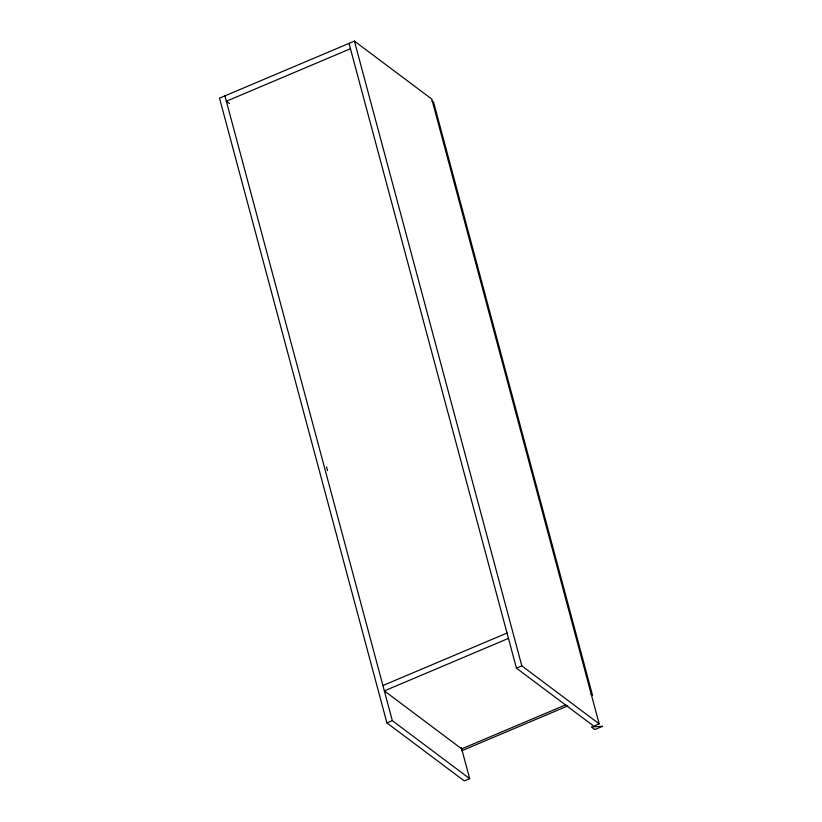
<?xml version="1.0" encoding="UTF-8"?>
<svg xmlns="http://www.w3.org/2000/svg" width="822" height="822" viewBox="0 0 822 822"><rect width="100%" height="100%" fill="white"/><g stroke="black" fill="none" stroke-linecap="round" stroke-linejoin="round"><path stroke-width="1.23" d="M349.021 43.381L516.432 668.152L593.772 726.124L599.176 723.843L431.766 99.072L354.416 41.1L219.515 98.157L386.915 722.928L464.266 780.9L469.66 778.619L461.358 747.63M350.46 48.734L226.348 101.24L229.4 103.521M382.908 685.538L507.02 633.043M508.458 638.396L384.347 690.901L461.687 748.863L565.711 704.865M386.915 722.928L392.32 720.647L469.66 778.619M516.432 668.152L521.826 665.871L599.176 723.843M461.8 750.743L567.807 705.903M431.93 100.962L433.595 102.205L592.549 695.443L590.895 694.2M354.416 41.1L521.826 665.871M326.529 466.906L327.526 470.626M224.909 95.876L392.32 720.647M602.485 726.319L594.871 729.546L591.367 726.915L602.485 726.319"/></g></svg>
